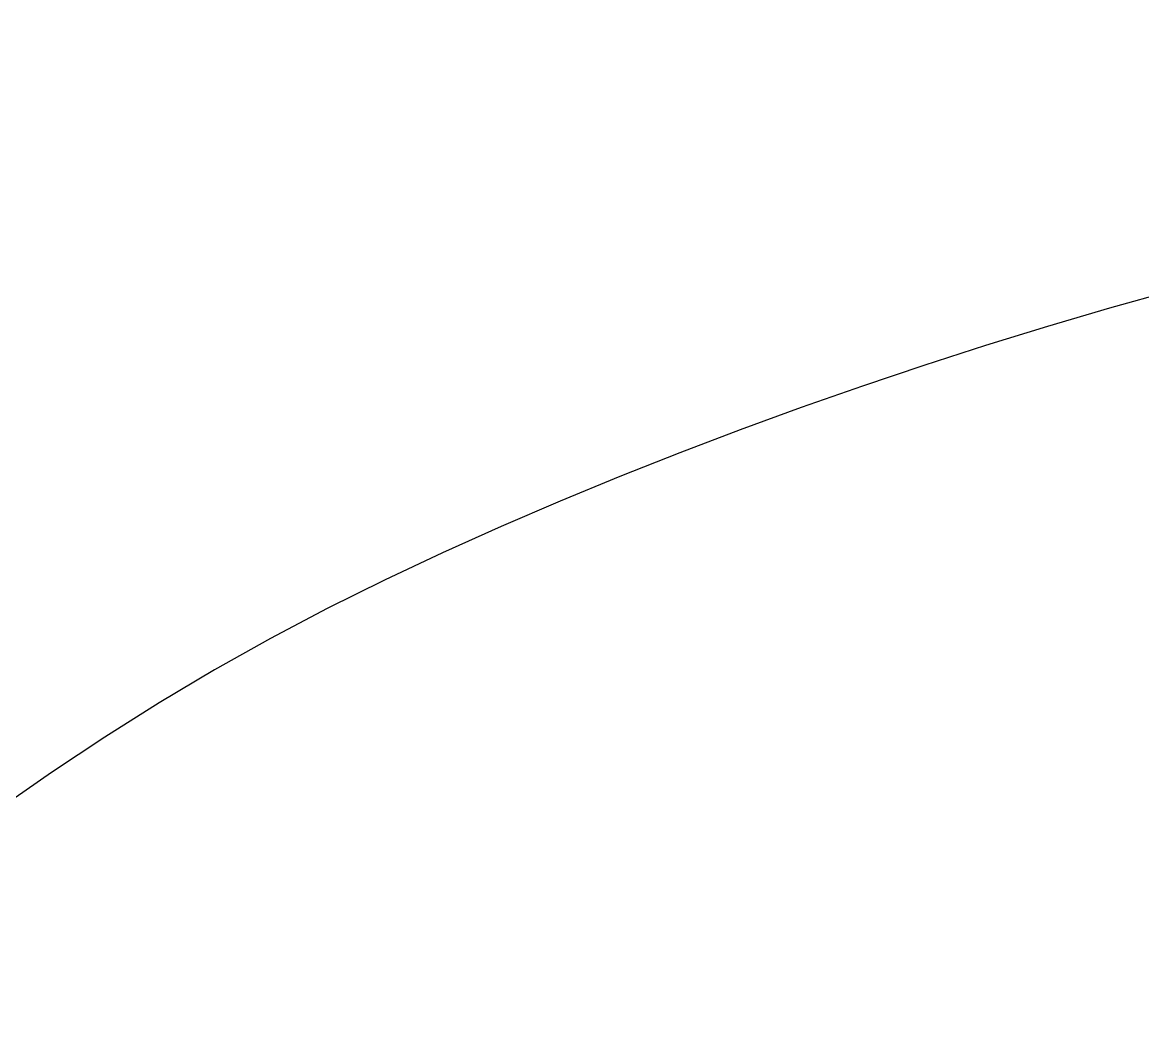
# Model space of a CAD drawing. Extents: x 2166032 to 5302137, y 581493 to 2416206.
# Drawn here: x 2963913.11 to 2963928.75, y 1075115.69 to 1075129.56 of the extents above; entities that cross this region are included whole.
import ezdxf

# ---------------------------------------------------------------- set-up
doc = ezdxf.new("R2010")
doc.units = 0
doc.header["$LTSCALE"] = 1000
doc.header["$MEASUREMENT"] = 0
doc.layers.add('PUB_TITLE', color=137, linetype='Continuous')
pattern_1 = [(45, (0, 0), (-56.1266007566822, 56.12660075668221), []), (135, (0, 0), (-56.12660075668221, -56.1266007566822), [])]

# ---------------------------------------------------------------- blocks, each defined once
blk = doc.blocks.new('A$C5DB649FD')
at = {"layer": 'PUB_TITLE'}
h = blk.add_hatch(dxfattribs=at)
h.set_pattern_fill('ANSI37', color=251, scale=50, style=0)
h.set_pattern_definition(pattern_1)
h.paths.add_polyline_path([(39558.88494195454, 15997.46122924704, -0.06010948610006978), (39125.62628525258, 12406.57020640983, -0.03598178886670304), (40196.91522111424, 13114.22126625247, 0.04533637074348171), (40458.88494195454, 15997.46122924704, 1), (8463.962811410049, 15997.46122924704, 0.02760583655898871), (8561.345371954538, 14235.00156207852, -0.06870684892194767), (9489.233796182307, 14056.62254177476, -0.03223884243027119), (9363.962811410049, 15997.46122924704, -1)])
h.paths.add_polyline_path([(38456.41483661956, 8247.687776675939, -0.09864785955538127), (37923.80579470352, 9163.896733996657, -0.6090658926734757), (11095.5480814874, 8977.012892791972), (11090.80352241692, 8964.67584048509), (11068.60324777277, 8906.126113423385), (11046.69015753354, 8846.993828082637), (11025.55150621617, 8788.040063063), (11005.57495007756, 8729.891681558745), (10986.7497523342, 8672.63868514287), (10968.96557794283, 8616.236859982639), (10952.11209185968, 8560.641992244753), (10936.07895904136, 8505.80986809692), (10920.75584444441, 8451.696273706686), (10906.03241302512, 8398.256995240416), (10891.79832974029, 8345.447818866114), (10877.94864335886, 8293.234780572955), (10864.39993790196, 8241.624915646851), (10851.07418120328, 8190.635509194155), (10837.89334109593, 8140.283846320396), (10824.77938541336, 8090.587212132968), (10811.65428198984, 8041.56289173972), (10798.4399986582, 7993.22817024612), (10785.05850325229, 7945.600332759693), (10771.47298145476, 7898.710193283063), (10757.81149034425, 7852.642681400302), (10744.24330484863, 7807.496255590861), (10735.90936053271, 7779.857454309464, 0.5780193817726456)])
h.paths.add_polyline_path([(9563.393216034989, 13551.64581269897, 0.05815872815430817), (8640.320727937717, 13628.61009595778, 0.09276960668010166), (10567.74346068286, 8067.492437821999), (10594.30182323204, 8167.68287365281), (10624.43660705001, 8277.079748819691), (10658.60054814991, 8396.904631021729), (10695.80696741048, 8524.351785859371), (10734.77303901921, 8655.848986045386), (10774.21593716265, 8787.82400428979), (10812.85283602778, 8916.704613304539), (10849.40090980165, 9038.918585800617), (10882.57733267124, 9150.893694490931), (10911.09927882342, 9249.057712085398), (10927.35865497209, 9306.989706857472, -0.07423415173991255)])
h = blk.add_hatch(dxfattribs=at)
h.set_pattern_fill('ANSI37', color=251, scale=50, style=0)
h.set_pattern_definition(pattern_1)
h.paths.add_polyline_path([(23985.89827365149, 29686.66555365943), (24277.83527476341, 30393.75173587672, 0.4104835587489619), (10063.96281140996, 15997.46122924704, 0.04027501868010683), (10250.18851507129, 13689.28562437464, -0.05710779383550693), (10858.55543089705, 13190.80458059255), (10817.38167458889, 13157.82443972985), (10775.69592536148, 13129.41834141739), (10669.53240714641, 13151.47229413036, 0.02460533915469389), (10314.94931479427, 13320.86962874353, 0.05426343610566224), (11222.08950660052, 10339.99619946547), (11336.56154749868, 10724.01945111685), (11502.60442386242, 11213.50173040919), (11567.79192662891, 11374.18373690319, -0.08628558913951487), (10763.96281140996, 15997.46122924704, -0.4040795251790498)])
h.paths.add_polyline_path([(24737.87274964154, 30392.26797149508), (25030.53034959035, 29683.09447937994, -0.4020925667960749), (38158.88494195463, 15997.46122924704, -0.158012036048), (35554.59128588508, 7962.408244602178), (35248.39079039567, 6891.465780067694), (34705.83459295635, 6905.019933811709, -0.005143162458953902), (34516.62604905758, 6696.205996359902), (34809.28364900616, 5987.032504244795, 0.09974691530982614), (37878.55982605624, 10775.64659810124, -0.04099949824262171), (38033.19352237741, 11191.8443270982, 0.08528414400288199), (38858.88494195463, 15997.46122924704, 0.4086004269310022)])
h.paths.add_polyline_path([(14724.67992316163, 6363.341818619549), (14225.60675321845, 5872.495405056106, 0.4190667228627387), (34754.3100564552, 5930.516349281213), (34261.03372835461, 6427.294752656657, -0.4192435059158443)])
h.paths.add_polyline_path([(11751.048630398, 10891.89556682625), (11610.53491299483, 10566.38918494526), (11569.02300322289, 10350.68500312639), (11469.39632486086, 10002.24026491353), (11439.35144134285, 9856.40964056924, 0.0837637725244439), (14174.92435077392, 5923.990495209087), (14466.86135188583, 6631.076677426434, -0.09301836788110288)])
h = blk.add_hatch(dxfattribs=at)
h.set_pattern_fill('ANSI37', color=251, scale=50, style=0)
h.set_pattern_definition(pattern_1)
h.paths.add_polyline_path([(23605.90145112877, 28766.2940301155), (23775.50627358956, 29177.08548835036, 0.3990647439796328), (11263.96281140996, 15997.46122924704, 0.07394128506879928), (11834.93959663133, 12157.55585345955), (11892.80970790028, 12283.72689912672), (12034.13404230215, 12659.62584703098), (12074.70019751904, 12781.23887791391, -0.06359575719375947), (11663.96281140996, 15997.46122924704, -0.3947517718341172)])
h.paths.add_polyline_path([(37258.88494195463, 15997.46122924704, -0.03672048710679127), (37121.20830155932, 14125.33195144619), (37314.81565227662, 14118.82878880389), (36042.4668299458, 9668.762888826284, 0.1256879935661535), (37658.88494195463, 15997.46122924704, 0.3969951212419932), (25241.50890573999, 29171.84720798687), (25411.63390936982, 28759.59704622295, -0.3926100151035805)])
h.paths.add_polyline_path([(15912.97861041897, 6473.854074032191, -0.05014138183970826), (15105.95132671972, 6738.328318198415), (15081.16089876508, 6713.946537359385, 0.4193812783382222), (33908.68988755089, 6782.140101404249), (33763.29576770007, 6928.566464489151), (33497.49345273152, 6935.206745181931, -0.3980920740987038)])
h.paths.add_polyline_path([(12046.70259720017, 11519.99831793801, 0.02690899264495535), (12599.40438079974, 10212.52630751464, -0.02402333481002659), (12579.82813250483, 10619.73352069105, -0.03181821854294726), (12614.13940459304, 11158.36416940702, -0.02203406180797951), (12234.230437933, 12219.79656327117), (12234.18277407391, 12219.72265518029)])
edge = h.paths.add_edge_path()
edge.add_line((11840.46522505572, 12139.43306925291), (11854.39745226176, 12177.53024926021))
edge.add_line((11854.39745226176, 12177.53024926021), (11872.80888437076, 12227.60434745769))
edge.add_line((11872.80888437076, 12227.60434745769), (11891.15661313988, 12277.27820481524))
edge.add_line((11891.15661313988, 12277.27820481524), (11909.36774411892, 12326.40951485936))
edge.add_line((11909.36774411892, 12326.40951485936), (11927.4429022319, 12375.10404222811))
edge.add_line((11927.4429022319, 12375.10404222811), (11945.4010922456, 12423.52956933573))
edge.add_line((11945.4010922456, 12423.52956933573), (11947.17950666254, 12428.34141466162))
edge.add_line((11947.17950666254, 12428.34141466162), (11892.80970789655, 12283.72689912148))
edge.add_line((11892.80970789655, 12283.72689912148), (11834.9395966311, 12157.55585346036))
edge.add_arc((24461.42387668311, 15997.46122924454), 13197.46106527225, 196.9153119756942, 196.9975665527289)
edge = h.paths.add_edge_path()
edge.add_line((12025.17216414049, 11648.94272362533), (12012.85328108895, 11614.98833190847))
edge.add_arc((24461.42387668311, 15997.46122924454), 13197.46106527225, 199.3944275006289, 199.8322215340149)
edge.add_line((12046.70259719994, 11519.99831793812), (12222.39985688993, 12175.74577157271))
edge.add_line((12222.39985688993, 12175.74577157271), (12221.42464363745, 12173.24861857987))
edge.add_line((12221.42464363745, 12173.24861857987), (12189.20972319149, 12089.51429858148))
edge.add_line((12189.20972319149, 12089.51429858148), (12156.22667556328, 12002.66458448099))
edge.add_line((12156.22667556328, 12002.66458448099), (12122.90344829833, 11913.94102310602))
edge.add_line((12122.90344829833, 11913.94102310602), (12089.66798894244, 11824.58516128666))
edge.add_line((12089.66798894244, 11824.58516128666), (12056.94824504065, 11735.83854584896))
edge.add_line((12056.94824504065, 11735.83854584896), (12025.17216414049, 11648.94272362533))
at = {"layer": 'PUB_TITLE', "color": 1}
blk.add_lwpolyline([(16729.61384795932, 20297.0739543684), (16696.16633417357, 20287.71560431291), (16662.7740746824, 20277.90998698396), (16629.46120554066, 20267.65566460902), (16596.25344522257, 20256.96118329851), (16563.17651220236, 20245.83508916283), (16530.25612495427, 20234.28592831239), (16497.51800195253, 20222.32224685761), (16464.98786167136, 20209.95259090888), (16432.69142258501, 20197.18550657663), (16400.65281981873, 20184.01731265909), (16368.88985510189, 20170.39541870578), (16337.41874681493, 20156.25500695407), (16306.25571333826, 20141.53125964132), (16275.41697305228, 20126.15935900489), (16244.9187443374, 20110.07448728215), (16214.77724557406, 20093.21182671044), (16185.00869514265, 20075.50655952713), (16155.69146947892, 20056.98028881778), (16127.1525772399, 20038.00030106078), (16099.78118513792, 20019.02030358268)], dxfattribs=at)
at = {"layer": 'PUB_TITLE', "color": 251}
for radius in [15997.46106527225, 15097.46106527225, 14397.46106527225, 13697.46106527225, 13197.46106527225, 12797.46106527225]:
    blk.add_circle((24461.4238766823, 15997.46122924704), radius, dxfattribs=at)

msp = doc.modelspace()

# ---------------------------------------------------------------- linework, layer by layer
msp.add_circle((2604640.48677554, 1020101.348548786), 438608.5182829647)

# ---------------------------------------------------------------- block references
at = {"xscale": 0.02595225628465414, "yscale": 0.0259522560518235, "zscale": 0.02595225600015283}
msp.add_blockref('A$C5DB649FD', (2963494.985379147, 1074599.056773499, 3699.383235415264), dxfattribs=at)

doc.saveas('drawing.dxf')
